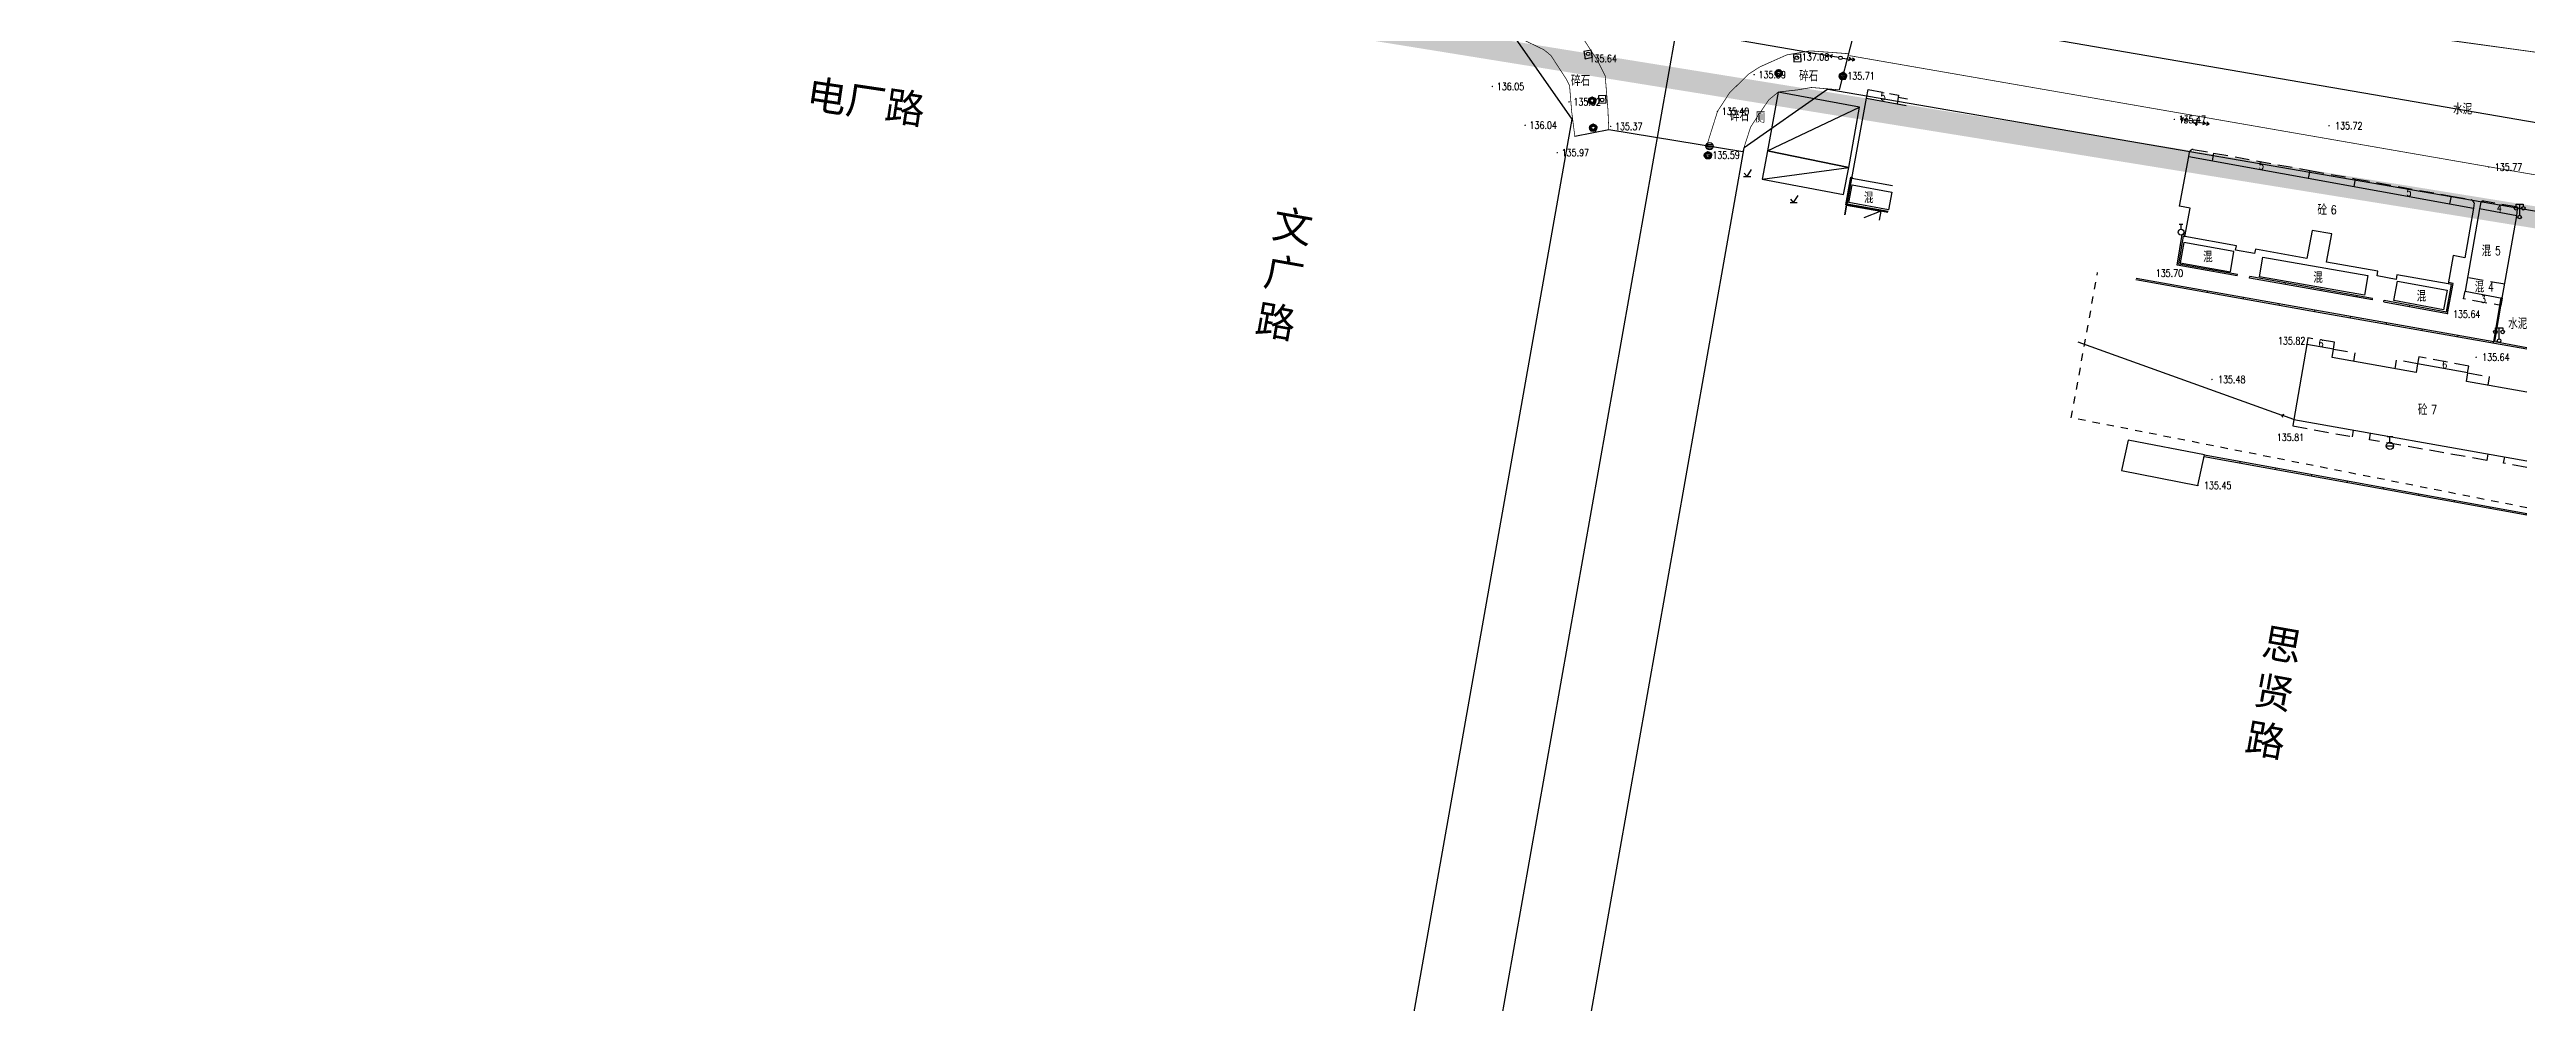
# Model space of a CAD drawing. Extents: x 529262 to 576451, y 2694391 to 2717535.
# Drawn here: x 563023.8 to 563364.9, y 2710456.8 to 2710588.1 of the extents above; entities that cross this region are included whole.
import ezdxf
from ezdxf.enums import TextEntityAlignment as Align
from ezdxf.xclip import XClip

# ---------------------------------------------------------------- set-up
doc = ezdxf.new("R2010")
doc.units = 0
doc.header["$XCLIPFRAME"] = 0
doc.linetypes.add('X5', pattern=[3, 2, -1])
doc.linetypes.add('X6', pattern=[2, 1, -1])
for name, color, linetype in [('COMPONENT', 8, 'Continuous'), ('DLDW', 8, 'Continuous'), ('DLSS', 4, 'Continuous'), ('GCD', 8, 'Continuous'), ('GXYZ', 8, 'Continuous'), ('JMD', 8, 'Continuous'), ('PP-COM', 7, 'Continuous'), ('RD-中线', 40, 'Continuous'), ('RD-红线', 7, 'Continuous'), ('RD-路名', 7, 'Continuous'), ('ZBTZ', 8, 'Continuous'), ('ZJ', 7, 'Continuous')]:
    doc.layers.add(name, color=color, linetype=linetype)
doc.styles.add('HZ', font='rs.shx', dxfattribs={"width": 0.8, "bigfont": 'hztxt.shx'})
doc.styles.add('黑体', font='simhei.ttf')
doc.linetypes.add('1161', pattern='A,0,[149,AAA.SHX,S=0.15,R=0,X=0,Y=0],-1.6', length=1.6)

# ---------------------------------------------------------------- blocks, each defined once
blk = doc.blocks.new('A$C19FD0107')
at = {"layer": 'RD-中线', "color": 8, "linetype": 'Continuous'}
blk.add_lwpolyline([(-7960.88, 14986.93), (-7915.56, 15243.04, 0.015839), (-7911.03, 15274.38), (-7907.82, 15303, -0.015839), (-7903.29, 15334.35), (-7712.17, 16414.53, 0.000335), (-7712.11, 16414.93), (-7698.73, 16491.12, 0.000054), (-7698.72, 16491.18), (-7681.61, 16588.75)], format="xyb", dxfattribs=at)
at = {"layer": 'RD-中线', "color": 8, "linetype": 'Continuous', "flags": 128}
blk.add_lwpolyline([(-8319.85, 16305.85), (-7600.23, 16181.99)], dxfattribs=at)
at = {"layer": 'RD-红线', "color": 8}
for points in [[(-7764.46, 16187.89), (-7772.61, 16199.49, 0.415582)], [(-7729.25, 16192.02), (-7740.79, 16183.91, 0.412846)]]:
    blk.add_lwpolyline(points, format="xyb", dxfattribs=at)
at = {"layer": 'RD-红线', "color": 8, "linetype": 'Continuous', "flags": 128}
for points in [[(-7729.25, 16192.02), (-7623.97, 16173.9)], [(-7792.41, 16029.9), (-7764.46, 16187.89)], [(-7768.76, 16025.82), (-7740.79, 16183.91)]]:
    blk.add_lwpolyline(points, dxfattribs=at)
blk = doc.blocks.new('gc123')
at = {"color": 8}
for p, q in [((-1, 0), (1, 0)), ((0, 0), (-0.8, 1)), ((0, 0), (1.2, 2))]:
    blk.add_line(p, q, dxfattribs=at)
blk = doc.blocks.new('gc097')
at = {"color": 8}
for p, q in [((-1, 2.9), (-1, 3.5)), ((-1, 3.5), (1, 3.5)), ((0, 0.5), (0, 3.5)), ((1, 3.5), (1, 2.9))]:
    blk.add_line(p, q, dxfattribs=at)
for centre in [(-1, 2.4), (0, 0), (1, 2.4)]:
    blk.add_circle(centre, 0.5, dxfattribs=at)
blk = doc.blocks.new('GC200')
at = {"linetype": 'Continuous', "const_width": 0.2, "flags": 128}
blk.add_lwpolyline([(-0.1, 0, 1), (0.1, 0, 1)], format="xyb", close=True, dxfattribs=at)
blk = doc.blocks.new('gc170')
at = {"color": 8, "linetype": 'Continuous'}
blk.add_circle((0, 0), 0.5, dxfattribs=at)
blk = doc.blocks.new('gc013a')
at = {"linetype": 'Continuous'}
blk.add_line((0.5, 0), (4, 0), dxfattribs=at)
at = {"linetype": 'Continuous', "flags": 128}
for points in [[(2.31, -0.4), (3, 0), (2.31, 0.4)], [(3.31, -0.4), (4, 0), (3.31, 0.4)]]:
    blk.add_lwpolyline(points, dxfattribs=at)
blk = doc.blocks.new('gc134')
for p, q in [((-0.5, 2.2), (0.5, 2.2)), ((0, 0.8), (0, 2.2))]:
    blk.add_line(p, q)
blk.add_circle((0, 0), 0.8)
blk = doc.blocks.new('gc232')
for p, q in [((0.5, 1), (0.5, -1)), ((0.5, -1), (0.19, -0.46)), ((0.5, -1), (0.81, -0.46))]:
    blk.add_line(p, q)
blk.add_circle((0, 0), 0.5)
blk = doc.blocks.new('gc133')
for p, q in [((-1, 0), (1, 0)), ((-0.8, 2.6), (0.8, 2.6)), ((0, 1), (0, 2.6))]:
    blk.add_line(p, q)
blk.add_circle((0, 0), 1)
blk = doc.blocks.new('gc013b')
at = {"linetype": 'Continuous'}
blk.add_line((0.5, 0), (4, 0), dxfattribs=at)
at = {"linetype": 'Continuous', "flags": 128}
blk.add_lwpolyline([(3.5, 0.5), (4, 0), (3.5, -0.5)], dxfattribs=at)
blk = doc.blocks.new('*U12')
at = {"linetype": 'Continuous'}
for points in [[(-1.14, -0.07), (-0.87, -0.76), (-1.13, 0.09)], [(-1.13, 0.09), (-0.73, -0.88), (-1.09, 0.24)], [(-0.73, -0.88), (-1.13, 0.09), (-0.87, -0.76)], [(-0.36, 0.24), (-0.55, 0.84), (-1.09, 0.24)], [(-0.73, 0.74), (-1.09, 0.24), (-0.55, 0.84)], [(-1.09, 0.24), (-0.73, 0.74), (-1.01, 0.43)], [(-0.5, -0.19), (-1.09, 0.24), (-0.73, -0.88)], [(-0.88, 0.6), (-1.01, 0.43), (-0.73, 0.74)], [(-0.55, 0.84), (-0.36, 0.24), (-0.35, 0.91)], [(-0.14, 0.93), (-0.35, 0.91), (-0.36, 0.24)], [(-0.14, 0.93), (0.09, 0.24), (0.07, 0.91)], [(0.81, 0.24), (0.07, 0.91), (0.09, 0.24)], [(0.07, 0.91), (0.81, 0.24), (0.27, 0.84)], [(0.22, -0.19), (0.45, -0.88), (0.81, 0.24)], [(0.73, 0.43), (0.27, 0.84), (0.81, 0.24)], [(0.27, 0.84), (0.73, 0.43), (0.45, 0.74)], [(0.6, 0.6), (0.45, 0.74), (0.73, 0.43)], [(0.59, -0.76), (0.81, 0.24), (0.45, -0.88)], [(0.81, 0.24), (0.59, -0.76), (0.85, 0.09)], [(0.7, -0.61), (0.85, 0.09), (0.59, -0.76)], [(0.85, 0.09), (0.7, -0.61), (0.86, -0.07)], [(-0.87, -0.76), (-1.14, -0.07), (-0.98, -0.61)], [(-1.12, -0.26), (-0.98, -0.61), (-1.14, -0.07)], [(-0.98, -0.61), (-1.12, -0.26), (-1.07, -0.44)], [(-0.73, -0.88), (-0.55, -0.98), (-0.14, -0.45)], [(-0.35, -1.05), (-0.14, -0.45), (-0.55, -0.98)], [(-0.14, -0.45), (-0.35, -1.05), (0.45, -0.88)], [(-0.14, -1.07), (0.45, -0.88), (-0.35, -1.05)], [(0.45, -0.88), (-0.14, -1.07), (0.27, -0.98)], [(0.07, -1.05), (0.27, -0.98), (-0.14, -1.07)], [(0.79, -0.44), (0.86, -0.07), (0.7, -0.61)], [(0.86, -0.07), (0.79, -0.44), (0.84, -0.26)]]:
    blk.add_solid(points, dxfattribs=at)
blk = doc.blocks.new('gcbj0112')
at = {"linetype": 'Continuous'}
for p, q in [((-1.09, 0.24), (-0.5, -0.19)), ((-0.36, 0.24), (-1.09, 0.24)), ((-0.14, 0.93), (-0.36, 0.24)), ((0.09, 0.24), (-0.14, 0.93)), ((0.81, 0.24), (0.09, 0.24)), ((0.22, -0.19), (0.81, 0.24)), ((-0.5, -0.19), (-0.73, -0.88)), ((-0.73, -0.88), (-0.14, -0.45)), ((-0.14, -0.45), (0.45, -0.88)), ((0.45, -0.88), (0.22, -0.19))]:
    blk.add_line(p, q, dxfattribs=at)
blk.add_circle((-0.14, -0.07), 1, dxfattribs=at)
for p in [(-1.09, 0.24), (-0.14, 0.93), (0.81, 0.24), (-0.73, -0.88), (0.45, -0.88)]:
    blk.add_point(p, dxfattribs=at)
blk.add_blockref('*U12', (0, 0), dxfattribs=at)
blk = doc.blocks.new('gcbj0103')
for p, q in [((-1, 0), (1, 0)), ((-0.9, 0.43), (0.9, 0.43)), ((-0.88, -0.47), (0.88, -0.47))]:
    blk.add_line(p, q)
blk.add_circle((0, 0), 1)

msp = doc.modelspace()

# ---------------------------------------------------------------- linework, layer by layer
at = {"layer": 'DLSS', "linetype": 'Continuous', "const_width": 0.1, "elevation": 24.543, "flags": 128}
msp.add_lwpolyline([(563293.254, 2710702.46), (563282.549, 2710699.569), (563275.156, 2710693.485), (563272.229, 2710688.281), (563263.761, 2710649.245), (563261.067, 2710624.833), (563259.77, 2710618.629), (563259.595, 2710614.136), (563260.883, 2710610.583), (563262.962, 2710606.832), (563264.936, 2710604.632), (563270.037, 2710601.983), (563275.245, 2710600.289), (563315.937, 2710594.555), (563375.452, 2710586.437), (563385.68, 2710586.666), (563387.357, 2710587.117)], dxfattribs=at)
at = {"layer": 'DLSS', "linetype": 'Continuous', "const_width": 0.1, "flags": 128}
for points in [[(563275.295, 2710600.289), (563375.402, 2710586.437)], [(563217.386, 2710596.341), (563227.744, 2710594.5), (563232.313, 2710592.297), (563234.35, 2710590.644), (563237.065, 2710586.467), (563238.068, 2710584.434), (563238.44, 2710579.854), (563238.567, 2710576.966)], [(563216.677, 2710591.389), (563226.192, 2710589.698), (563229.616, 2710588.047), (563230.587, 2710587.258), (563232.712, 2710583.99), (563233.162, 2710583.078), (563233.449, 2710579.542), (563233.886, 2710576.099)], [(563252.061, 2710574.859), (563253.538, 2710579.559), (563255.186, 2710582.099), (563257.81, 2710584.686), (563259.373, 2710585.684), (563263.067, 2710587.331), (563266.289, 2710587.888), (563271.648, 2710587.492)], [(563271.684, 2710587.232), (563374.921, 2710569.291)], [(563257, 2710574), (563258.094, 2710577.394), (563259.084, 2710578.921), (563260.587, 2710581.13), (563261.903, 2710582.22), (563264.533, 2710582.51), (563266.469, 2710582.845), (563270.317, 2710582.525)]]:
    msp.add_lwpolyline(points, dxfattribs=at)
at = {"layer": 'DLSS', "linetype": 'X6'}
msp.add_lwpolyline([(563364.998, 2710524.961), (563308.129, 2710536.199), (563302.259, 2710537.34), (563305.888, 2710557.386)], dxfattribs=at)
at = {"layer": 'GXYZ', "linetype": 'Continuous'}
for p, q in [((563268.502, 2710587.269), (563217.352, 2710596.103)), ((563303.15, 2710547.84), (563331.247, 2710537.715))]:
    msp.add_line(p, q, dxfattribs=at)
at = {"layer": 'JMD', "linetype": 'Continuous'}
for p, q in [((563260.418, 2710574.117), (563273.083, 2710580.12)), ((563259.707, 2710570.235), (563271.616, 2710571.806)), ((563272.07, 2710570.476), (563272.044, 2710570.328)), ((563271.638, 2710569.075), (563271.786, 2710569.048)), ((563276.018, 2710565.804), (563273.693, 2710564.894)), ((563275.239, 2710565.945), (563275.266, 2710566.092)), ((563317.307, 2710561.141), (563317.493, 2710561.11)), ((563321.808, 2710557.494), (563321.841, 2710557.68)), ((563325.116, 2710556.902), (563325.149, 2710557.088)), ((563326.795, 2710556.596), (563326.83, 2710556.793)), ((563321.019, 2710554.845, 135.826), (563320.984, 2710554.648, 135.826)), ((563325.942, 2710553.967, 135.826), (563325.906, 2710553.77, 135.826)), ((563330.864, 2710553.089, 135.826), (563330.829, 2710552.892, 135.826)), ((563331.717, 2710555.719), (563331.752, 2710555.916)), ((563336.639, 2710554.841), (563336.675, 2710555.038)), ((563341.562, 2710553.964), (563341.597, 2710554.161)), ((563343.722, 2710553.579), (563343.757, 2710553.776)), ((563345.323, 2710553.342), (563345.359, 2710553.539)), ((563348.825, 2710552.693), (563348.861, 2710552.89)), ((563354.621, 2710554.604), (563354.424, 2710554.641)), ((563361.617, 2710553.849), (563361.469, 2710553.875)), ((563335.786, 2710552.211, 135.826), (563335.751, 2710552.014, 135.826)), ((563340.71, 2710551.344, 135.826), (563340.676, 2710551.147, 135.826)), ((563345.635, 2710550.478, 135.826), (563345.6, 2710550.281, 135.826)), ((563350.559, 2710549.613, 135.826), (563350.525, 2710549.416, 135.826)), ((563361.203, 2710551.45), (563361.055, 2710551.476)), ((563355.484, 2710548.748, 135.826), (563355.449, 2710548.551, 135.826)), ((563360.409, 2710547.883, 135.826), (563360.374, 2710547.686, 135.826)), ((563325.51, 2710531.342), (563325.475, 2710531.145)), ((563330.43, 2710530.449), (563330.394, 2710530.252)), ((563335.35, 2710529.556), (563335.314, 2710529.36)), ((563340.269, 2710528.663), (563340.233, 2710528.467)), ((563345.189, 2710527.77), (563345.153, 2710527.574)), ((563350.108, 2710526.878), (563350.073, 2710526.681)), ((563355.028, 2710525.985), (563354.992, 2710525.788)), ((563359.948, 2710525.092), (563359.912, 2710524.895)), ((563364.867, 2710524.199), (563364.832, 2710524.002))]:
    msp.add_line(p, q, dxfattribs=at)
at = {"layer": 'JMD', "linetype": 'Continuous', "flags": 128}
for points in [[(563235.125, 2710587.787), (563235.324, 2710586.803), (563236.316, 2710587.013), (563236.13, 2710587.993)], [(563263.985, 2710587.374), (563264.026, 2710586.371), (563265.039, 2710586.421), (563265.01, 2710587.418)], [(563237.133, 2710581.697), (563237.174, 2710580.694), (563238.187, 2710580.744), (563238.158, 2710581.741)], [(563356.466, 2710559.401), (563354.87, 2710559.69), (563354.166, 2710555.796), (563347.101, 2710557.061), (563346.987, 2710556.422), (563344.379, 2710556.928), (563344.486, 2710557.529), (563337.405, 2710558.797), (563338.138, 2710562.674), (563335.415, 2710563.165), (563334.682, 2710559.288), (563327.607, 2710560.567), (563327.498, 2710559.964), (563324.885, 2710560.45), (563324.991, 2710561.04), (563317.913, 2710562.319), (563318.636, 2710566.242), (563317.154, 2710566.512), (563318.431, 2710573.331), (563357.669, 2710566.234), (563356.466, 2710559.401)]]:
    msp.add_lwpolyline(points, close=True, dxfattribs=at)
for points, elevation in [([(563260.418, 2710574.117), (563271.616, 2710571.806), (563273.083, 2710580.12), (563261.903, 2710582.22)], 135.758), ([(563260.418, 2710574.117), (563259.707, 2710570.235), (563270.877, 2710568.117), (563271.616, 2710571.806)], 135.758), ([(563277.104, 2710566.002), (563271.626, 2710567.01), (563272.071, 2710569.429), (563277.54, 2710568.422)], -524.044), ([(563324.638, 2710560.264), (563317.765, 2710561.493), (563317.267, 2710558.711), (563324.164, 2710557.477), (563324.638, 2710560.264)], 135.924), ([(563328.172, 2710556.781), (563328.622, 2710559.494), (563343.107, 2710556.936), (563342.657, 2710554.223)], 135.822), ([(563354.013, 2710554.953), (563353.522, 2710552.24), (563346.678, 2710553.507), (563347.175, 2710556.19)], -523.796)]:
    msp.add_lwpolyline(points, close=True, dxfattribs=dict(at, elevation=elevation))
for points in [[(563277.627, 2710569.316), (563272.044, 2710570.328), (563274.049, 2710581.369), (563279.531, 2710580.379)], [(563271.197, 2710566.676), (563271.902, 2710570.506), (563272.07, 2710570.476)], [(563271.371, 2710566.797), (563272.022, 2710570.332), (563272.044, 2710570.328)], [(563271.061, 2710565.312), (563271.293, 2710566.659), (563276.018, 2710565.804), (563275.785, 2710564.562)], [(563276.992, 2710565.628), (563271.197, 2710566.676)], [(563277.017, 2710565.775), (563271.371, 2710566.797)], [(563316.847, 2710558.381), (563317.547, 2710562.579), (563317.947, 2710562.505)], [(563317.064, 2710558.534), (563317.701, 2710562.358), (563317.913, 2710562.319)], [(563325.116, 2710556.902), (563316.847, 2710558.381)], [(563325.149, 2710557.088), (563317.064, 2710558.534)], [(563343.722, 2710553.579), (563326.795, 2710556.596)], [(563343.757, 2710553.776), (563326.83, 2710556.793)], [(563345.323, 2710553.342), (563345.323, 2710553.342), (563354.078, 2710551.72)], [(563345.359, 2710553.539), (563353.918, 2710551.953)], [(563353.918, 2710551.953), (563354.626, 2710555.709), (563354.164, 2710555.796)], [(563354.078, 2710551.72), (563354.859, 2710555.869), (563354.201, 2710555.993)]]:
    msp.add_lwpolyline(points, dxfattribs=at)
at = {"layer": 'JMD', "linetype": 'X5'}
for points, elevation in [([(563274.049, 2710581.369), (563274.291, 2710582.558), (563278.482, 2710581.799), (563278.266, 2710580.607)], 135.739), ([(563338.351, 2710546.83), (563338.501, 2710547.778), (563334.844, 2710548.359), (563334.698, 2710547.44)], -519.535), ([(563338.351, 2710546.83), (563341.317, 2710546.304), (563341.108, 2710545.122)], -519.535), ([(563349.96, 2710544.8), (563347.01, 2710545.303), (563346.801, 2710544.117)], -525.735), ([(563356.843, 2710543.553), (563357.013, 2710544.488), (563350.117, 2710545.742), (563349.947, 2710544.802)], 136.747), ([(563356.856, 2710543.551), (563359.827, 2710543.019), (563359.621, 2710541.856)], -526.031), ([(563332.894, 2710537.122), (563332.764, 2710536.229), (563340.968, 2710534.755), (563341.128, 2710535.66)], 135.81), ([(563364.998, 2710530.516), (563361.799, 2710531.104), (563361.951, 2710531.962)], -527.679)]:
    msp.add_lwpolyline(points, dxfattribs=dict(at, elevation=elevation))
for points in [[(563278.428, 2710581.503), (563279.684, 2710581.268)], [(563321.857, 2710573.814), (563335.088, 2710571.416), (563334.895, 2710570.353)], [(563335.088, 2710571.416), (563341.352, 2710570.284), (563341.159, 2710569.22)], [(563341.352, 2710570.284), (563354.557, 2710567.892), (563354.365, 2710566.832)], [(563359.625, 2710532.375), (563359.468, 2710531.489), (563343.321, 2710534.336), (563343.482, 2710535.242)]]:
    msp.add_lwpolyline(points, dxfattribs=at)
for points, elevation in [([(563318.431, 2710573.331), (563318.52, 2710573.921, -0.3242425), (563319.048, 2710574.318), (563321.857, 2710573.814), (563321.664, 2710572.746)], 135.848), ([(563363.603, 2710565.184), (563363.699, 2710566.097, 0.336231), (563363.523, 2710566.388), (563359.063, 2710567.193, 0.2022142), (563358.64, 2710567.05), (563358.469, 2710566.121)], 136.324)]:
    msp.add_lwpolyline(points, format="xyb", dxfattribs=dict(at, elevation=elevation))
at = {"layer": 'JMD', "linetype": 'Continuous'}
for points in [[(563271.293, 2710566.659), (563271.061, 2710565.312)], [(563360.435, 2710547.878), (563361.469, 2710553.875)], [(563360.583, 2710547.852), (563361.617, 2710553.849)]]:
    msp.add_lwpolyline(points, dxfattribs=at)
at = {"layer": 'JMD', "linetype": 'X5'}
msp.add_lwpolyline([(563354.557, 2710567.892), (563357.312, 2710567.392, -0.2047534), (563357.729, 2710566.944), (563357.669, 2710566.234)], format="xyb", dxfattribs=at)
at = {"layer": 'JMD', "linetype": 'Continuous'}
for points in [[(563356.483, 2710554.786), (563361.617, 2710553.849), (563363.603, 2710565.184), (563358.469, 2710566.121)], [(563310.081, 2710534.273), (563309.186, 2710530.076), (563319.696, 2710528.038), (563320.591, 2710532.235)]]:
    msp.add_lwpolyline(points, close=True, dxfattribs=at)
at = {"layer": 'JMD', "linetype": 'Continuous', "flags": 128}
for points, elevation in [([(563311.144, 2710556.403), (563336.524, 2710551.876), (563360.547, 2710547.655), (563364.998, 2710546.846)], 135.826), ([(563311.175, 2710556.601), (563336.559, 2710552.073), (563360.435, 2710547.878)], 135.826), ([(563364.998, 2710540.907), (563356.667, 2710542.377), (563356.856, 2710543.551), (563349.96, 2710544.8), (563349.748, 2710543.598), (563338.17, 2710545.64), (563338.351, 2710546.83), (563334.698, 2710547.44), (563332.894, 2710537.122), (563364.998, 2710531.421)], -524.466), ([(563360.583, 2710547.852), (563364.998, 2710547.05)], 135.826)]:
    msp.add_lwpolyline(points, dxfattribs=dict(at, elevation=elevation))
at = {"layer": 'JMD', "linetype": 'X5', "elevation": 136.385, "flags": 128}
msp.add_lwpolyline([(563361.95, 2710555.753), (563356.81, 2710556.653)], dxfattribs=at)
at = {"layer": 'JMD', "linetype": 'X5', "flags": 128}
msp.add_lwpolyline([(563361.617, 2710553.849), (563361.41, 2710552.815), (563356.276, 2710553.752), (563356.483, 2710554.786)], dxfattribs=at)
at = {"layer": 'JMD', "linetype": 'Continuous', "ltscale": 0.2, "flags": 128}
for points in [[(563320.591, 2710532.235), (563364.998, 2710524.175)], [(563320.549, 2710532.039), (563364.998, 2710523.972)]]:
    msp.add_lwpolyline(points, dxfattribs=at)
at = {"layer": 'PP-COM', "color": 8, "const_width": 3}
msp.add_lwpolyline([(563417.341, 2710556.693), (562978.055, 2710627.629), (563025.329, 2710860.726), (563456.913, 2710785.203), (563417.116, 2710556.733)], dxfattribs=at)
at = {"layer": 'ZBTZ', "linetype": '1161', "flags": 128}
for points in [[(563270.317, 2710582.525), (563274.878, 2710600.208), (563275.855, 2710605.162)], [(563257, 2710574), (563238.567, 2710577.016), (563233.886, 2710576.099)]]:
    msp.add_lwpolyline(points, dxfattribs=at)

# ---------------------------------------------------------------- block references
at = {"layer": 'COMPONENT', "linetype": 'Continuous', "xscale": 0.5, "yscale": 0.5}
for name, p in [('gcbj0112', (563262.028, 2710584.83, 0.071)), ('gcbj0112', (563270.877, 2710584.442, 0.109)), ('gcbj0112', (563236.34, 2710581.06, -111.04)), ('gcbj0112', (563236.492, 2710577.314)), ('gcbj0112', (563252.287, 2710573.532, -0.002)), ('gcbj0103', (563252.446, 2710574.763, 110.719))]:
    msp.add_blockref(name, p, dxfattribs=at)
at = {"layer": 'DLDW', "color": 252, "linetype": 'Continuous', "xscale": 0.5, "yscale": 0.5, "zscale": 0.5}
msp.add_blockref('gc097', (563364.011, 2710565.006), dxfattribs=at)
at = {"layer": 'DLDW', "linetype": 'Continuous', "xscale": 0.5, "yscale": 0.5, "zscale": 0.5}
for p in [(563364.011, 2710565.006), (563361.172, 2710547.973)]:
    msp.add_blockref('gc097', p, dxfattribs=at)
at = {"layer": 'GCD', "linetype": 'Continuous'}
ref = msp.add_blockref('GC200', (563235.309, 2710586.826, 135.635), dxfattribs=dict(at, xscale=0.5, yscale=0.5, zscale=0.5))
ref.add_attrib('height', '135.64', dxfattribs={"linetype": 'Continuous', "height": 1, "style": 'HZ', "width": 0.8}).set_placement((563235.909, 2710586.826, 135.635), align=Align.MIDDLE_LEFT)
ref = msp.add_blockref('GC200', (563264.55, 2710587.043, 137.082), dxfattribs=dict(at, xscale=0.5, yscale=0.5, zscale=0.5))
ref.add_attrib('height', '137.08', dxfattribs={"linetype": 'Continuous', "height": 1, "style": 'HZ', "width": 0.8}).set_placement((563265.15, 2710587.043, 137.082), align=Align.MIDDLE_LEFT)
ref = msp.add_blockref('GC200', (563222.538, 2710582.988, 136.049), dxfattribs=dict(at, xscale=0.5, yscale=0.5, zscale=0.5))
ref.add_attrib('height', '136.05', dxfattribs={"linetype": 'Continuous', "height": 1, "style": 'HZ', "width": 0.8}).set_placement((563223.138, 2710582.988, 136.049), align=Align.MIDDLE_LEFT)
ref = msp.add_blockref('GC200', (563258.585, 2710584.605, 135.587), dxfattribs=dict(at, xscale=0.5, yscale=0.5, zscale=0.5))
ref.add_attrib('height', '135.59', dxfattribs={"linetype": 'Continuous', "height": 1, "style": 'HZ', "width": 0.8}).set_placement((563259.185, 2710584.605, 135.587), align=Align.MIDDLE_LEFT)
ref = msp.add_blockref('GC200', (563270.817, 2710584.439, 135.705), dxfattribs=dict(at, xscale=0.5, yscale=0.5, zscale=0.5))
ref.add_attrib('height', '135.71', dxfattribs={"linetype": 'Continuous', "height": 1, "style": 'HZ', "width": 0.8}).set_placement((563271.417, 2710584.439, 135.705), align=Align.MIDDLE_LEFT)
ref = msp.add_blockref('GC200', (563233.089, 2710580.863, 135.315), dxfattribs=dict(at, xscale=0.5, yscale=0.5, zscale=0.5))
ref.add_attrib('height', '135.32', dxfattribs={"linetype": 'Continuous', "height": 1, "style": 'HZ', "width": 0.8}).set_placement((563233.689, 2710580.863, 135.315), align=Align.MIDDLE_LEFT)
ref = msp.add_blockref('GC200', (563253.528, 2710579.556, 135.404), dxfattribs=dict(at, xscale=0.5, yscale=0.5, zscale=0.5))
ref.add_attrib('height', '135.40', dxfattribs={"linetype": 'Continuous', "height": 1, "style": 'HZ', "width": 0.8}).set_placement((563254.128, 2710579.556, 135.404), align=Align.MIDDLE_LEFT)
ref = msp.add_blockref('GC200', (563227.043, 2710577.648, 136.041), dxfattribs=dict(at, xscale=0.5, yscale=0.5, zscale=0.5))
ref.add_attrib('height', '136.04', dxfattribs={"linetype": 'Continuous', "height": 1, "style": 'HZ', "width": 0.8}).set_placement((563227.643, 2710577.648, 136.041), align=Align.MIDDLE_LEFT)
ref = msp.add_blockref('GC200', (563238.822, 2710577.485, 135.369), dxfattribs=dict(at, xscale=0.5, yscale=0.5, zscale=0.5))
ref.add_attrib('height', '135.37', dxfattribs={"linetype": 'Continuous', "height": 1, "style": 'HZ', "width": 0.8}).set_placement((563239.422, 2710577.485, 135.369), align=Align.MIDDLE_LEFT)
ref = msp.add_blockref('GC200', (563316.439, 2710578.447, 135.473), dxfattribs=dict(at, xscale=0.5, yscale=0.5, zscale=0.5))
ref.add_attrib('height', '135.47', dxfattribs={"linetype": 'Continuous', "height": 1, "style": 'HZ', "width": 0.8}).set_placement((563317.039, 2710578.447, 135.473), align=Align.MIDDLE_LEFT)
at = {"layer": 'GCD', "linetype": 'Continuous', "xscale": 0.5, "yscale": 0.5, "zscale": 0.5}
for p in [(563337.753, 2710577.581, 135.72), (563359.735, 2710571.879, 135.77), (563334.698, 2710547.44, 135.821)]:
    msp.add_blockref('GC200', p, dxfattribs=at)
at = {"layer": 'GCD', "linetype": 'Continuous'}
ref = msp.add_blockref('GC200', (563231.468, 2710573.867, 135.971), dxfattribs=dict(at, xscale=0.5, yscale=0.5, zscale=0.5))
ref.add_attrib('height', '135.97', dxfattribs={"linetype": 'Continuous', "height": 1, "style": 'HZ', "width": 0.8}).set_placement((563232.068, 2710573.867, 135.971), align=Align.MIDDLE_LEFT)
ref = msp.add_blockref('GC200', (563252.227, 2710573.529, 135.594), dxfattribs=dict(at, xscale=0.5, yscale=0.5, zscale=0.5))
ref.add_attrib('height', '135.59', dxfattribs={"linetype": 'Continuous', "height": 1, "style": 'HZ', "width": 0.8}).set_placement((563252.827, 2710573.529, 135.594), align=Align.MIDDLE_LEFT)
at = {"layer": 'GCD', "linetype": 'Continuous', "xscale": 0.5, "yscale": 0.5}
for p in [(563317.154, 2710566.512, 135.8), (563354.08, 2710551.7, 135.64), (563358.012, 2710545.699, 135.64), (563321.629, 2710542.637, 135.476), (563332.894, 2710537.122, 135.81), (563319.696, 2710528.038, 135.448)]:
    msp.add_blockref('GC200', p, dxfattribs=at)
at = {"layer": 'GXYZ', "linetype": 'Continuous'}
for xscale, yscale, rotation in [(0.5000000000102549, 0.5000000000102549, 170.2012212172229), (0.5000000000252889, 0.5000000000252889, 352.235560906409)]:
    msp.add_blockref('gc013a', (563270.473, 2710586.929), dxfattribs=dict(at, xscale=xscale, yscale=yscale, rotation=rotation))
at = {"layer": 'GXYZ', "linetype": 'Continuous', "xscale": 0.5, "yscale": 0.5}
msp.add_blockref('gc170', (563270.473, 2710586.929), dxfattribs=at)
at = {"layer": 'GXYZ', "linetype": 'Continuous'}
for name, p, xscale, yscale, zscale, rotation in [('gc013a', (563319.283, 2710578.158), 0.5000000000755209, 0.5000000000755209, 0.5000000000755209, 169.8820358578349), ('gc232', (563319.277, 2710578.145), 0.5000000000092291, 0.5000000000092291, 0.5000000000092291, 353.8984713471124), ('gc013a', (563319.283, 2710578.158), 0.4999999999333541, 0.4999999999333541, 0.4999999999333541, 349.9701383492593)]:
    msp.add_blockref(name, p, dxfattribs=dict(at, xscale=xscale, yscale=yscale, zscale=zscale, rotation=rotation))
at = {"layer": 'GXYZ', "linetype": 'Continuous', "xscale": 0.5, "yscale": 0.5, "zscale": 0.5}
for name, p in [('gc170', (563319.283, 2710578.158)), ('gc170', (563319.283, 2710578.158)), ('gc170', (563319.283, 2710578.158)), ('gc134', (563317.379, 2710562.919, -135.768)), ('gc133', (563346.145, 2710533.48))]:
    msp.add_blockref(name, p, dxfattribs=at)
at = {"layer": 'GXYZ', "linetype": 'Continuous', "ltscale": 0.2, "xscale": 0.4999999999318299, "yscale": 0.4999999999318299, "zscale": 0.4999999999318299, "rotation": 160.1832866816383}
msp.add_blockref('gc013b', (563333.129, 2710537.037), dxfattribs=at)
at = {"layer": 'PP-COM'}
ref = msp.add_blockref('A$C19FD0107', (570997.993, 2694390.603), dxfattribs=at)
XClip(ref).set_block_clipping_path([(-9366.4383134884, 14428.6043910822), (-3328.4480743363, 17452.7484863754)])
at = {"layer": 'ZBTZ', "linetype": 'Continuous', "xscale": 0.5000000001318659, "yscale": 0.5000000001318659, "zscale": 0.5000000001318659, "rotation": 80.01837491476267}
for p in [(563235.713, 2710587.479, -0.124), (563264.462, 2710586.944, -111.203), (563237.652, 2710581.136, -111.203)]:
    msp.add_blockref('gc170', p, dxfattribs=at)
at = {"layer": 'ZBTZ', "linetype": 'Continuous', "xscale": 0.5, "yscale": 0.5}
for p in [(563257.616, 2710570.566), (563264.021, 2710566.983)]:
    msp.add_blockref('gc123', p, dxfattribs=at)

# ---------------------------------------------------------------- texts
at = {"layer": 'DLDW', "color": 252, "linetype": 'Continuous', "style": 'HZ', "width": 0.8}
msp.add_text('厕', height=1.5, dxfattribs=at).set_placement((563259.423, 2710578.773), align=Align.MIDDLE)
at = {"layer": 'DLSS', "color": 8, "linetype": 'Continuous', "style": 'HZ', "width": 0.8}
for p in [(563234.678, 2710583.86), (563266.091, 2710584.51), (563256.563, 2710579.025)]:
    msp.add_text('碎石', height=1.5, dxfattribs=at).set_placement(p, align=Align.MIDDLE)
at = {"layer": 'GCD', "linetype": 'Continuous', "style": 'HZ', "width": 0.8}
for s, p in [('135.72', (563340.478, 2710577.581)), ('135.77', (563362.46, 2710571.879)), ('135.70', (563315.769, 2710557.274)), ('135.64', (563356.715, 2710551.632)), ('135.82', (563332.61, 2710547.959)), ('135.64', (563360.737, 2710545.699)), ('135.48', (563324.354, 2710542.637)), ('135.81', (563332.437, 2710534.661)), ('135.45', (563322.421, 2710528.038))]:
    msp.add_text(s, height=1, dxfattribs=at).set_placement(p, align=Align.MIDDLE)
at = {"layer": 'JMD', "linetype": 'Continuous', "style": 'HZ', "width": 0.8}
for s, p in [('混', (563275.023, 2710567.68)), ('砼', (563337.479, 2710565.997)), ('混', (563321.732, 2710559.521)), ('混', (563360.093, 2710560.358)), ('混', (563336.908, 2710556.686)), ('混', (563359.14, 2710555.371)), ('混', (563351.154, 2710554.115)), ('砼', (563351.305, 2710538.476))]:
    msp.add_text(s, height=1.5, dxfattribs=at).set_placement(p, align=Align.MIDDLE_RIGHT)
for s, p in [('6', (563337.979, 2710565.997)), ('5', (563360.593, 2710560.358)), ('4', (563359.64, 2710555.371)), ('7', (563351.805, 2710538.476))]:
    msp.add_text(s, height=1.2, dxfattribs=at).set_placement(p, align=Align.MIDDLE_LEFT)
at = {"layer": 'RD-路名', "color": 7, "style": '黑体'}
msp.add_text('电厂路', height=4, rotation=351.54334, dxfattribs=at).set_placement((563136.274, 2710580.957), align=Align.MIDDLE)
at = {"layer": 'RD-路名', "color": 7, "linetype": 'Continuous', "char_height": 4, "width": 50.99419, "attachment_point": 1, "rotation": 349.95899, "style": '黑体'}
for s, insert in [('文\\P广\\P路', (563192.693, 2710566.19)), ('思\\P贤\\P路', (563328.998, 2710508.545))]:
    msp.add_mtext(s, dxfattribs=dict(at, insert=insert))
at = {"layer": 'ZJ', "color": 8, "linetype": 'Continuous', "style": 'HZ', "width": 0.8}
for s, height, p in [('5', 1, (563276.329, 2710581.598)), ('水泥', 1.5, (563356.151, 2710579.961)), ('5', 1, (563328.427, 2710572.07)), ('5', 1, (563348.755, 2710568.379)), ('4', 1, (563361.206, 2710566.253)), ('3', 1, (563359.013, 2710553.67)), ('水泥', 1.5, (563363.742, 2710550.41)), ('6', 1, (563336.638, 2710547.62)), ('6', 1, (563353.68, 2710544.673))]:
    msp.add_text(s, height=height, dxfattribs=at).set_placement(p, align=Align.MIDDLE)

doc.saveas('drawing.dxf')
